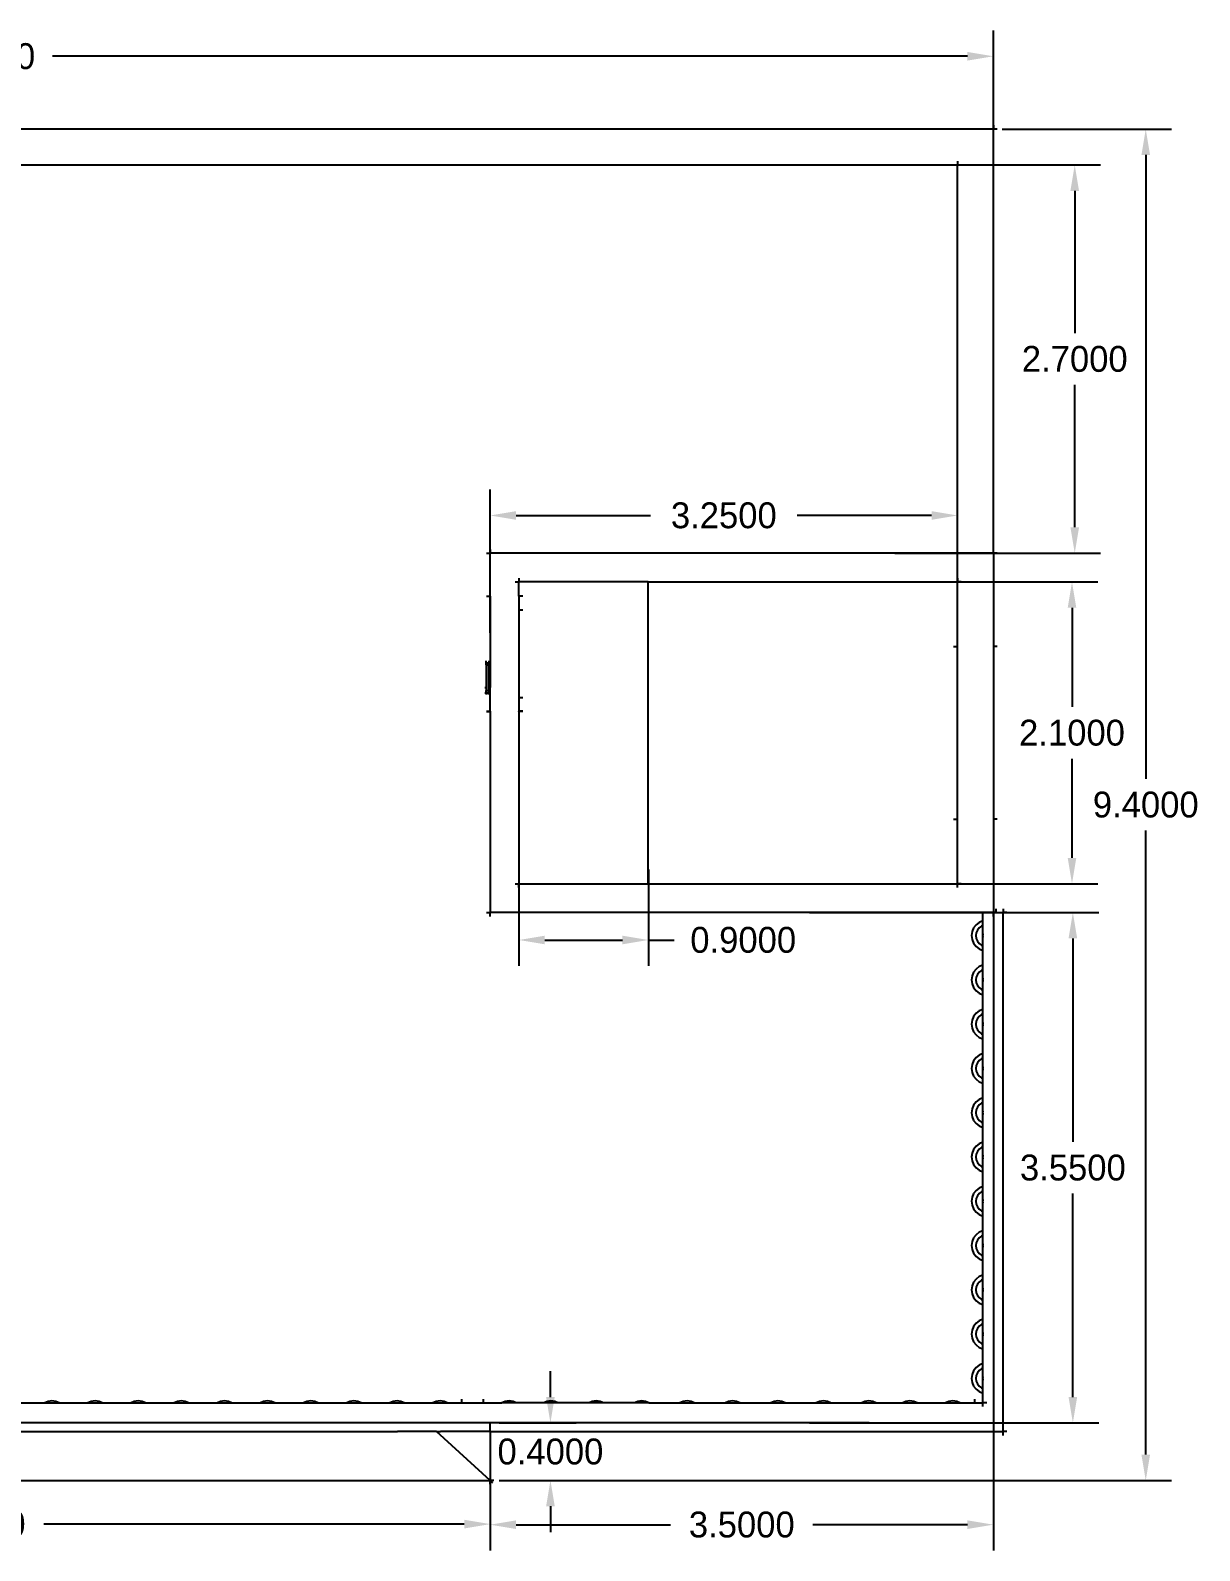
# Model space of a CAD drawing. Header units: metres. Extents: x -8.9 to 7.5, y -4.8 to 5.8.
# Drawn here: x -0.64 to 7.49, y -4.77 to 5.8 of the extents above; entities that cross this region are included whole.
import ezdxf

# ---------------------------------------------------------------- set-up
doc = ezdxf.new("R2010")
doc.units = ezdxf.units.M
doc.dimstyles.get("Standard").update_dxf_attribs({"dimtxt": 0.18, "dimasz": 0.18, "dimexe": 0.18, "dimexo": 0.0625, "dimgap": 0.09, "dimtad": 0, "dimtih": 1, "dimtoh": 1, "dimdec": 4, "dimzin": 0, "dimdsep": 46, "dimtxsty": 'Standard', "dimcen": 0.09, "dimadec": 0, "dimazin": 0, "dimtfac": 1, "dimtdec": 4, "dimtofl": 0, "dimtmove": 0, "dimatfit": 3, "dimfxl": 1, "dimtolj": 1, "dimtzin": 0, "dimarcsym": 0})

# ---------------------------------------------------------------- blocks, each defined once
blk = doc.blocks.new('*D1')
at = {"color": 0, "lineweight": -2}
for p, q in [((-4.646, -4.179), (-4.646, -4.77)), ((2.554, -4.179), (2.554, -4.77)), ((-4.466, -4.59), (-1.541, -4.59)), ((2.374, -4.59), (-0.551, -4.59))]:
    blk.add_line(p, q, dxfattribs=at)
at = {"color": 0}
for points in [[(-4.466, -4.56), (-4.466, -4.62), (-4.646, -4.59)], [(2.374, -4.56), (2.374, -4.62), (2.554, -4.59)]]:
    blk.add_solid(points, dxfattribs=at)
at = {"layer": 'Defpoints', "color": 0}
for p in [(-4.646, -4.116), (2.554, -4.116), (2.554, -4.59)]:
    blk.add_point(p, dxfattribs=at)
at = {"color": 0, "insert": (-1.046, -4.59), "char_height": 0.18, "attachment_point": 5}
blk.add_mtext('\\A1;7.2000', dxfattribs=at)
blk = doc.blocks.new('*D2')
at = {"color": 0, "lineweight": -2}
for p, q in [((-8.146, 3.701), (-8.146, 5.8)), ((6.054, 3.701), (6.054, 5.8)), ((-7.966, 5.62), (-1.601, 5.62)), ((5.874, 5.62), (-0.491, 5.62))]:
    blk.add_line(p, q, dxfattribs=at)
at = {"color": 0}
for points in [[(-7.966, 5.65), (-7.966, 5.59), (-8.146, 5.62)], [(5.874, 5.65), (5.874, 5.59), (6.054, 5.62)]]:
    blk.add_solid(points, dxfattribs=at)
at = {"layer": 'Defpoints', "color": 0}
for p in [(6.054, 5.62), (-8.146, 3.639), (6.054, 3.639)]:
    blk.add_point(p, dxfattribs=at)
at = {"color": 0, "insert": (-1.046, 5.62), "char_height": 0.18, "attachment_point": 5}
blk.add_mtext('\\A1;14.2000', dxfattribs=at)
blk = doc.blocks.new('*D3')
at = {"color": 0, "lineweight": -2}
for p, q in [((5.368, 4.864), (6.8, 4.864)), ((6.62, 4.684), (6.62, 3.694)), ((6.62, 2.344), (6.62, 3.334)), ((5.368, 2.164), (6.8, 2.164))]:
    blk.add_line(p, q, dxfattribs=at)
at = {"color": 0}
for points in [[(6.59, 4.684), (6.65, 4.684), (6.62, 4.864)], [(6.59, 2.344), (6.65, 2.344), (6.62, 2.164)]]:
    blk.add_solid(points, dxfattribs=at)
at = {"layer": 'Defpoints', "color": 0}
for p in [(5.306, 4.864), (6.62, 4.864), (5.306, 2.164)]:
    blk.add_point(p, dxfattribs=at)
at = {"color": 0, "insert": (6.62, 3.514), "char_height": 0.18, "attachment_point": 5}
blk.add_mtext('\\A1;2.7000', dxfattribs=at)
blk = doc.blocks.new('*D7')
at = {"color": 0, "lineweight": -2}
for p, q in [((6.116, 5.114), (7.294, 5.114)), ((7.114, 4.934), (7.114, 0.594)), ((7.114, -4.106), (7.114, 0.234)), ((2.616, -4.286), (7.294, -4.286))]:
    blk.add_line(p, q, dxfattribs=at)
at = {"color": 0}
for points in [[(7.084, 4.934), (7.144, 4.934), (7.114, 5.114)], [(7.084, -4.106), (7.144, -4.106), (7.114, -4.286)]]:
    blk.add_solid(points, dxfattribs=at)
at = {"layer": 'Defpoints', "color": 0}
for p in [(6.054, 5.114), (7.114, 5.114), (2.554, -4.286)]:
    blk.add_point(p, dxfattribs=at)
at = {"color": 0, "insert": (7.114, 0.414), "char_height": 0.18, "attachment_point": 5}
blk.add_mtext('\\A1;9.4000', dxfattribs=at)
blk = doc.blocks.new('*D11')
at = {"color": 0, "lineweight": -2}
for p, q in [((2.554, 1.61), (2.554, 2.606)), ((5.804, 1.61), (5.804, 2.606)), ((2.734, 2.426), (3.669, 2.426)), ((5.624, 2.426), (4.689, 2.426))]:
    blk.add_line(p, q, dxfattribs=at)
at = {"color": 0}
for points in [[(2.734, 2.456), (2.734, 2.396), (2.554, 2.426)], [(5.624, 2.456), (5.624, 2.396), (5.804, 2.426)]]:
    blk.add_solid(points, dxfattribs=at)
at = {"layer": 'Defpoints', "color": 0}
for p in [(5.804, 2.426), (2.554, 1.547), (5.804, 1.547)]:
    blk.add_point(p, dxfattribs=at)
at = {"color": 0, "insert": (4.179, 2.426), "char_height": 0.18, "attachment_point": 5}
blk.add_mtext('\\A1;3.2500', dxfattribs=at)
blk = doc.blocks.new('*D13')
at = {"color": 0, "lineweight": -2}
for p, q in [((6.054, -0.074), (6.054, -4.774)), ((2.554, -4.537), (2.554, -4.774)), ((2.734, -4.594), (3.809, -4.594)), ((5.874, -4.594), (4.799, -4.594))]:
    blk.add_line(p, q, dxfattribs=at)
at = {"color": 0}
for points in [[(2.734, -4.564), (2.734, -4.624), (2.554, -4.594)], [(5.874, -4.564), (5.874, -4.624), (6.054, -4.594)]]:
    blk.add_solid(points, dxfattribs=at)
at = {"layer": 'Defpoints', "color": 0}
for p in [(6.054, -0.011), (2.554, -4.474), (6.054, -4.594)]:
    blk.add_point(p, dxfattribs=at)
at = {"color": 0, "insert": (4.304, -4.594), "char_height": 0.18, "attachment_point": 5}
blk.add_mtext('\\A1;3.5000', dxfattribs=at)
blk = doc.blocks.new('*D15')
at = {"color": 0, "lineweight": -2}
for p, q in [((4.776, -0.336), (6.787, -0.336)), ((6.607, -0.516), (6.607, -1.931)), ((6.607, -3.706), (6.607, -2.291)), ((2.973, -3.706), (2.973, -3.526)), ((2.616, -3.886), (3.153, -3.886)), ((4.776, -3.886), (6.787, -3.886)), ((2.616, -4.286), (3.153, -4.286)), ((2.973, -4.466), (2.973, -4.646))]:
    blk.add_line(p, q, dxfattribs=at)
at = {"color": 0}
for points in [[(6.577, -0.516), (6.637, -0.516), (6.607, -0.336)], [(2.943, -3.706), (3.003, -3.706), (2.973, -3.886)], [(6.577, -3.706), (6.637, -3.706), (6.607, -3.886)], [(2.943, -4.466), (3.003, -4.466), (2.973, -4.286)]]:
    blk.add_solid(points, dxfattribs=at)
at = {"layer": 'Defpoints', "color": 0}
for p in [(4.714, -0.336), (2.554, -3.886), (2.973, -3.886), (4.714, -3.886), (6.607, -3.886), (2.554, -4.286)]:
    blk.add_point(p, dxfattribs=at)
at = {"color": 0, "char_height": 0.18, "attachment_point": 5}
for s, insert in [('\\A1;3.5500', (6.607, -2.111)), ('\\A1;0.4000', (2.973, -4.086))]:
    blk.add_mtext(s, dxfattribs=dict(at, insert=insert))
blk = doc.blocks.new('*D16')
at = {"color": 0, "lineweight": -2}
for p, q in [((4.791, 1.964), (6.781, 1.964)), ((6.601, 1.784), (6.601, 1.094)), ((6.601, 0.044), (6.601, 0.734)), ((4.791, -0.136), (6.781, -0.136))]:
    blk.add_line(p, q, dxfattribs=at)
at = {"color": 0}
for points in [[(6.571, 1.784), (6.631, 1.784), (6.601, 1.964)], [(6.571, 0.044), (6.631, 0.044), (6.601, -0.136)]]:
    blk.add_solid(points, dxfattribs=at)
at = {"layer": 'Defpoints', "color": 0}
for p in [(4.729, 1.964), (4.729, -0.136), (6.601, -0.136)]:
    blk.add_point(p, dxfattribs=at)
at = {"color": 0, "insert": (6.601, 0.914), "char_height": 0.18, "attachment_point": 5}
blk.add_mtext('\\A1;2.1000', dxfattribs=at)
blk = doc.blocks.new('*D17')
at = {"color": 0, "lineweight": -2}
for p, q in [((2.754, -0.036), (2.754, -0.707)), ((3.654, -0.036), (3.654, -0.707)), ((2.934, -0.527), (3.474, -0.527)), ((3.654, -0.527), (3.834, -0.527))]:
    blk.add_line(p, q, dxfattribs=at)
at = {"color": 0}
for points in [[(2.934, -0.497), (2.934, -0.557), (2.754, -0.527)], [(3.474, -0.497), (3.474, -0.557), (3.654, -0.527)]]:
    blk.add_solid(points, dxfattribs=at)
at = {"layer": 'Defpoints', "color": 0}
for p in [(2.754, 0.027), (3.654, 0.027), (3.654, -0.527)]:
    blk.add_point(p, dxfattribs=at)
at = {"color": 0, "insert": (4.314, -0.527), "char_height": 0.18, "attachment_point": 5}
blk.add_mtext('\\A1;0.9000', dxfattribs=at)

msp = doc.modelspace()

# ---------------------------------------------------------------- linework, layer by layer
for p, q in [((6.05388, 5.11359), (-8.14612, 5.11359)), ((6.05388, 5.14002), (6.05388, 5.11359)), ((6.08032, 5.11359), (6.05388, 5.11359)), ((6.05388, 2.16359), (6.05388, 5.11359)), ((5.80388, 4.89002), (5.80388, 4.86359)), ((5.80388, 4.86359), (-7.89612, 4.86359)), ((5.80388, 2.16359), (5.80388, 4.86359)), ((5.83032, 4.86359), (5.80388, 4.86359)), ((2.52745, 2.16359), (2.55388, 2.16359)), ((2.55388, 2.19002), (2.55388, 2.16359)), ((5.80388, 2.16359), (2.55388, 2.16359)), ((2.55388, 1.86359), (2.55388, 2.16359)), ((6.05388, 2.16359), (5.80388, 2.16359)), ((6.08032, 2.16359), (6.05388, 2.16359)), ((6.05388, 2.16359), (6.05388, 1.51359)), ((2.72745, 1.96359), (2.75388, 1.96359)), ((2.75388, 1.99002), (2.75388, 1.96359)), ((2.75388, 1.86359), (2.75388, 1.96359)), ((3.65388, 1.96359), (2.75388, 1.96359)), ((3.65388, -0.13641), (3.65388, 1.96359)), ((3.65388, 1.96359), (5.80388, 1.96359)), ((5.80388, 1.99002), (5.80388, 1.96359)), ((5.83032, 1.96359), (5.80388, 1.96359)), ((5.80388, 1.51359), (5.80388, 1.96359)), ((2.52745, 1.86359), (2.55388, 1.86359)), ((2.55388, 1.86359), (2.55388, 1.23048)), ((2.78032, 1.86359), (2.75388, 1.86359)), ((2.75388, 1.86359), (2.75388, 1.77051)), ((2.75748, 1.77052), (2.75388, 1.77051)), ((2.75388, 1.77031), (2.75388, 1.77051)), ((2.75388, 1.77031), (2.78032, 1.77031)), ((2.75388, 1.77031), (2.75388, 1.15858)), ((5.77745, 1.51359), (5.80388, 1.51359)), ((5.80388, 0.31359), (5.80388, 1.51359)), ((6.08032, 1.51359), (6.05388, 1.51359)), ((6.05388, 1.51359), (6.05388, 0.31359)), ((2.52597, 1.40102), (2.52597, 1.4147)), ((2.52597, 1.40102), (2.54397, 1.40102)), ((2.52597, 1.38739), (2.52597, 1.40102)), ((2.52597, 1.38739), (2.54397, 1.38739)), ((2.52597, 1.38739), (2.52597, 1.23045)), ((2.54397, 1.4147), (2.54397, 1.40102)), ((2.54397, 1.40102), (2.54397, 1.38739)), ((2.54397, 1.23047), (2.54397, 1.38739)), ((2.51556, 1.23044), (2.52597, 1.23045)), ((2.51563, 1.1934), (2.52597, 1.19342)), ((2.52597, 1.23045), (2.52597, 1.20819)), ((2.52597, 1.20819), (2.54204, 1.20819)), ((2.52597, 1.19342), (2.52597, 1.20819)), ((2.52597, 1.19342), (2.52597, 1.19208)), ((2.52597, 1.19208), (2.54397, 1.19208)), ((2.52597, 1.19208), (2.52597, 1.18175)), ((2.54204, 1.20819), (2.54204, 1.2062)), ((2.54204, 1.20819), (2.54397, 1.20819)), ((2.54205, 1.20065), (2.54205, 1.19901)), ((2.54205, 1.1975), (2.54206, 1.19614)), ((2.54206, 1.19495), (2.54206, 1.19393)), ((2.54397, 1.23047), (2.55388, 1.23048)), ((2.54397, 1.20819), (2.54397, 1.23047)), ((2.54397, 1.20819), (2.54397, 1.19344)), ((2.54397, 1.19344), (2.55388, 1.19345)), ((2.54397, 1.19344), (2.54397, 1.19208)), ((2.54397, 1.18175), (2.54397, 1.19208)), ((2.55388, 1.19345), (2.55388, 1.23048)), ((2.55388, 1.06515), (2.55388, 1.19345)), ((2.52745, 1.06515), (2.55388, 1.06515)), ((2.52745, 1.06359), (2.55388, 1.06359)), ((2.55388, 1.06515), (2.55388, 1.06359)), ((2.55388, 1.06359), (2.55388, -0.33641)), ((2.75856, 1.15858), (2.75388, 1.15858)), ((2.75388, 1.15843), (2.75388, 1.15858)), ((2.78032, 1.15843), (2.75388, 1.15843)), ((2.75388, 1.15843), (2.75388, 1.06515)), ((2.78032, 1.06515), (2.75388, 1.06515)), ((2.75388, 1.06359), (2.75388, 1.06515)), ((2.78032, 1.06359), (2.75388, 1.06359)), ((2.75388, 1.06359), (2.75388, -0.13641)), ((5.77745, 0.31359), (5.80388, 0.31359)), ((5.80388, -0.13641), (5.80388, 0.31359)), ((6.08032, 0.31359), (6.05388, 0.31359)), ((6.05388, 0.31359), (6.05388, -0.33641)), ((2.72745, -0.13641), (2.75388, -0.13641)), ((2.75388, -0.16285), (2.75388, -0.13641)), ((2.75388, -0.13641), (3.65388, -0.13641)), ((3.65388, -0.13641), (5.80388, -0.13641)), ((5.80388, -0.16285), (5.80388, -0.13641)), ((5.83032, -0.13641), (5.80388, -0.13641)), ((6.07188, -0.30998), (6.07188, -0.33641)), ((6.12188, -0.30998), (6.12188, -0.33641)), ((2.52745, -0.33641), (2.55388, -0.33641)), ((2.55388, -0.36285), (2.55388, -0.33641)), ((5.98188, -0.33641), (2.55388, -0.33641)), ((5.93349, -0.42104), (5.91655, -0.44312)), ((5.95556, -0.4041), (5.93349, -0.42104)), ((5.98127, -0.39345), (5.95556, -0.4041)), ((5.98188, -0.39337), (5.98127, -0.39345)), ((5.98188, -0.39337), (5.98188, -0.33641)), ((6.05388, -0.33641), (5.98188, -0.33641)), ((5.98188, -0.42543), (5.98188, -0.39337)), ((6.05388, -0.36285), (6.05388, -0.33641)), ((6.07188, -0.33641), (6.05388, -0.33641)), ((6.07188, -0.33641), (6.12188, -0.33641)), ((6.12188, -3.94641), (6.12188, -0.33641)), ((6.14832, -0.33641), (6.12188, -0.33641)), ((5.9059, -0.46882), (5.90227, -0.49641)), ((5.90227, -0.49641), (5.9059, -0.524)), ((5.91655, -0.44312), (5.9059, -0.46882)), ((5.9059, -0.524), (5.91655, -0.5497)), ((5.93491, -0.4766), (5.9323, -0.49641)), ((5.9323, -0.49641), (5.93491, -0.51622)), ((5.94256, -0.45813), (5.93491, -0.4766)), ((5.93491, -0.51622), (5.94256, -0.53469)), ((5.95472, -0.44228), (5.94256, -0.45813)), ((5.97058, -0.43011), (5.95472, -0.44228)), ((5.98188, -0.42543), (5.97058, -0.43011)), ((5.98013, -0.48871), (5.97911, -0.49641)), ((5.97911, -0.49641), (5.98013, -0.50411)), ((5.98188, -0.48448), (5.98013, -0.48871)), ((5.98013, -0.50411), (5.98188, -0.50834)), ((5.98188, -0.48448), (5.98188, -0.42543)), ((5.98188, -0.50834), (5.98188, -0.48448)), ((5.98188, -0.56739), (5.98188, -0.50834)), ((5.91655, -0.5497), (5.93349, -0.57178)), ((5.93349, -0.57178), (5.95556, -0.58872)), ((5.94256, -0.53469), (5.95472, -0.55054)), ((5.95472, -0.55054), (5.97058, -0.56271)), ((5.95556, -0.58872), (5.98127, -0.59937)), ((5.97058, -0.56271), (5.98188, -0.56739)), ((5.98127, -0.59937), (5.98188, -0.59945)), ((5.98188, -0.59945), (5.98188, -0.56739)), ((5.98188, -0.70137), (5.98188, -0.59945)), ((5.93349, -0.72904), (5.91655, -0.75112)), ((5.95556, -0.7121), (5.93349, -0.72904)), ((5.97058, -0.73811), (5.95472, -0.75028)), ((5.98127, -0.70145), (5.95556, -0.7121)), ((5.98188, -0.73343), (5.97058, -0.73811)), ((5.98188, -0.70137), (5.98127, -0.70145)), ((5.98188, -0.73343), (5.98188, -0.70137)), ((5.98188, -0.79248), (5.98188, -0.73343)), ((5.9059, -0.77682), (5.90227, -0.80441)), ((5.90227, -0.80441), (5.9059, -0.832)), ((5.91655, -0.75112), (5.9059, -0.77682)), ((5.9059, -0.832), (5.91655, -0.8577)), ((5.93491, -0.7846), (5.9323, -0.80441)), ((5.9323, -0.80441), (5.93491, -0.82422)), ((5.94256, -0.76613), (5.93491, -0.7846)), ((5.93491, -0.82422), (5.94256, -0.84269)), ((5.95472, -0.75028), (5.94256, -0.76613)), ((5.94256, -0.84269), (5.95472, -0.85854)), ((5.98013, -0.79671), (5.97911, -0.80441)), ((5.97911, -0.80441), (5.98013, -0.81211)), ((5.98188, -0.79248), (5.98013, -0.79671)), ((5.98013, -0.81211), (5.98188, -0.81634)), ((5.98188, -0.81634), (5.98188, -0.79248)), ((5.98188, -0.87539), (5.98188, -0.81634)), ((5.91655, -0.8577), (5.93349, -0.87978)), ((5.93349, -0.87978), (5.95556, -0.89672)), ((5.95472, -0.85854), (5.97058, -0.87071)), ((5.95556, -0.89672), (5.98127, -0.90737)), ((5.97058, -0.87071), (5.98188, -0.87539)), ((5.98127, -0.90737), (5.98188, -0.90745)), ((5.98188, -0.90745), (5.98188, -0.87539)), ((5.98188, -1.00937), (5.98188, -0.90745)), ((5.93349, -1.03704), (5.91655, -1.05912)), ((5.95556, -1.0201), (5.93349, -1.03704)), ((5.97058, -1.04611), (5.95472, -1.05828)), ((5.98127, -1.00945), (5.95556, -1.0201)), ((5.98188, -1.04143), (5.97058, -1.04611)), ((5.98188, -1.00937), (5.98127, -1.00945)), ((5.98188, -1.04143), (5.98188, -1.00937)), ((5.98188, -1.10048), (5.98188, -1.04143)), ((5.9059, -1.08482), (5.90227, -1.11241)), ((5.90227, -1.11241), (5.9059, -1.14)), ((5.91655, -1.05912), (5.9059, -1.08482)), ((5.9059, -1.14), (5.91655, -1.1657)), ((5.93491, -1.0926), (5.9323, -1.11241)), ((5.9323, -1.11241), (5.93491, -1.13222)), ((5.94256, -1.07413), (5.93491, -1.0926)), ((5.93491, -1.13222), (5.94256, -1.15069)), ((5.95472, -1.05828), (5.94256, -1.07413)), ((5.94256, -1.15069), (5.95472, -1.16654)), ((5.98013, -1.10471), (5.97911, -1.11241)), ((5.97911, -1.11241), (5.98013, -1.12011)), ((5.98188, -1.10048), (5.98013, -1.10471)), ((5.98013, -1.12011), (5.98188, -1.12434)), ((5.98188, -1.12434), (5.98188, -1.10048)), ((5.98188, -1.18339), (5.98188, -1.12434)), ((5.91655, -1.1657), (5.93349, -1.18778)), ((5.93349, -1.18778), (5.95556, -1.20472)), ((5.95472, -1.16654), (5.97058, -1.17871)), ((5.95556, -1.20472), (5.98127, -1.21537)), ((5.97058, -1.17871), (5.98188, -1.18339)), ((5.98127, -1.21537), (5.98188, -1.21545)), ((5.98188, -1.21545), (5.98188, -1.18339)), ((5.98188, -1.31737), (5.98188, -1.21545)), ((5.91655, -1.36712), (5.9059, -1.39282)), ((5.93349, -1.34504), (5.91655, -1.36712)), ((5.95556, -1.3281), (5.93349, -1.34504)), ((5.95472, -1.36628), (5.94256, -1.38213)), ((5.97058, -1.35411), (5.95472, -1.36628)), ((5.98127, -1.31745), (5.95556, -1.3281)), ((5.98188, -1.34943), (5.97058, -1.35411)), ((5.98188, -1.31737), (5.98127, -1.31745)), ((5.98188, -1.34943), (5.98188, -1.31737)), ((5.98188, -1.40848), (5.98188, -1.34943)), ((5.9059, -1.39282), (5.90227, -1.42041)), ((5.90227, -1.42041), (5.9059, -1.448)), ((5.9059, -1.448), (5.91655, -1.4737)), ((5.91655, -1.4737), (5.93349, -1.49578)), ((5.93491, -1.4006), (5.9323, -1.42041)), ((5.9323, -1.42041), (5.93491, -1.44022)), ((5.94256, -1.38213), (5.93491, -1.4006)), ((5.93491, -1.44022), (5.94256, -1.45869)), ((5.94256, -1.45869), (5.95472, -1.47454)), ((5.95472, -1.47454), (5.97058, -1.48671)), ((5.98013, -1.41271), (5.97911, -1.42041)), ((5.97911, -1.42041), (5.98013, -1.42811)), ((5.98188, -1.40848), (5.98013, -1.41271)), ((5.98013, -1.42811), (5.98188, -1.43234)), ((5.98188, -1.43234), (5.98188, -1.40848)), ((5.98188, -1.49139), (5.98188, -1.43234)), ((5.93349, -1.49578), (5.95556, -1.51272)), ((5.95556, -1.51272), (5.98127, -1.52337)), ((5.97058, -1.48671), (5.98188, -1.49139)), ((5.98127, -1.52337), (5.98188, -1.52345)), ((5.98188, -1.52345), (5.98188, -1.49139)), ((5.98188, -1.62537), (5.98188, -1.52345)), ((5.91655, -1.67512), (5.9059, -1.70082)), ((5.93349, -1.65304), (5.91655, -1.67512)), ((5.95556, -1.6361), (5.93349, -1.65304)), ((5.94256, -1.69013), (5.93491, -1.7086)), ((5.95472, -1.67428), (5.94256, -1.69013)), ((5.97058, -1.66211), (5.95472, -1.67428)), ((5.98127, -1.62545), (5.95556, -1.6361)), ((5.98188, -1.65743), (5.97058, -1.66211)), ((5.98188, -1.62537), (5.98127, -1.62545)), ((5.98188, -1.65743), (5.98188, -1.62537)), ((5.98188, -1.71648), (5.98188, -1.65743)), ((5.9059, -1.70082), (5.90227, -1.72841)), ((5.90227, -1.72841), (5.9059, -1.756)), ((5.9059, -1.756), (5.91655, -1.7817)), ((5.91655, -1.7817), (5.93349, -1.80378)), ((5.93491, -1.7086), (5.9323, -1.72841)), ((5.9323, -1.72841), (5.93491, -1.74822)), ((5.93491, -1.74822), (5.94256, -1.76669)), ((5.94256, -1.76669), (5.95472, -1.78254)), ((5.95472, -1.78254), (5.97058, -1.79471)), ((5.97058, -1.79471), (5.98188, -1.79939)), ((5.98013, -1.72071), (5.97911, -1.72841)), ((5.97911, -1.72841), (5.98013, -1.73611)), ((5.98188, -1.71648), (5.98013, -1.72071)), ((5.98013, -1.73611), (5.98188, -1.74034)), ((5.98188, -1.74034), (5.98188, -1.71648)), ((5.98188, -1.79939), (5.98188, -1.74034)), ((5.93349, -1.80378), (5.95556, -1.82072)), ((5.95556, -1.82072), (5.98127, -1.83137)), ((5.98127, -1.83137), (5.98188, -1.83145)), ((5.98188, -1.83145), (5.98188, -1.79939)), ((5.98188, -1.93337), (5.98188, -1.83145)), ((5.9059, -2.00882), (5.90227, -2.03641)), ((5.91655, -1.98312), (5.9059, -2.00882)), ((5.93349, -1.96104), (5.91655, -1.98312)), ((5.95556, -1.9441), (5.93349, -1.96104)), ((5.94256, -1.99813), (5.93491, -2.0166)), ((5.95472, -1.98228), (5.94256, -1.99813)), ((5.97058, -1.97011), (5.95472, -1.98228)), ((5.98127, -1.93345), (5.95556, -1.9441)), ((5.98188, -1.96543), (5.97058, -1.97011)), ((5.98188, -1.93337), (5.98127, -1.93345)), ((5.98188, -1.96543), (5.98188, -1.93337)), ((5.98188, -2.02448), (5.98188, -1.96543)), ((5.90227, -2.03641), (5.9059, -2.064)), ((5.9059, -2.064), (5.91655, -2.0897)), ((5.91655, -2.0897), (5.93349, -2.11178)), ((5.93491, -2.0166), (5.9323, -2.03641)), ((5.9323, -2.03641), (5.93491, -2.05622)), ((5.93349, -2.11178), (5.95556, -2.12872)), ((5.93491, -2.05622), (5.94256, -2.07469)), ((5.94256, -2.07469), (5.95472, -2.09054)), ((5.95472, -2.09054), (5.97058, -2.10271)), ((5.97058, -2.10271), (5.98188, -2.10739)), ((5.98013, -2.02871), (5.97911, -2.03641)), ((5.97911, -2.03641), (5.98013, -2.04411)), ((5.98188, -2.02448), (5.98013, -2.02871)), ((5.98013, -2.04411), (5.98188, -2.04834)), ((5.98188, -2.04834), (5.98188, -2.02448)), ((5.98188, -2.10739), (5.98188, -2.04834)), ((5.98188, -2.13945), (5.98188, -2.10739)), ((5.95556, -2.12872), (5.98127, -2.13937)), ((5.98127, -2.13937), (5.98188, -2.13945)), ((5.98188, -2.24137), (5.98188, -2.13945)), ((5.9059, -2.31682), (5.90227, -2.34441)), ((5.91655, -2.29112), (5.9059, -2.31682)), ((5.93349, -2.26904), (5.91655, -2.29112)), ((5.93491, -2.3246), (5.9323, -2.34441)), ((5.95556, -2.2521), (5.93349, -2.26904)), ((5.94256, -2.30613), (5.93491, -2.3246)), ((5.95472, -2.29028), (5.94256, -2.30613)), ((5.97058, -2.27811), (5.95472, -2.29028)), ((5.98127, -2.24145), (5.95556, -2.2521)), ((5.98188, -2.27343), (5.97058, -2.27811)), ((5.98188, -2.24137), (5.98127, -2.24145)), ((5.98188, -2.27343), (5.98188, -2.24137)), ((5.98188, -2.33248), (5.98188, -2.27343)), ((5.90227, -2.34441), (5.9059, -2.372)), ((5.9059, -2.372), (5.91655, -2.3977)), ((5.91655, -2.3977), (5.93349, -2.41978)), ((5.9323, -2.34441), (5.93491, -2.36422)), ((5.93349, -2.41978), (5.95556, -2.43672)), ((5.93491, -2.36422), (5.94256, -2.38269)), ((5.94256, -2.38269), (5.95472, -2.39854)), ((5.95472, -2.39854), (5.97058, -2.41071)), ((5.97058, -2.41071), (5.98188, -2.41539)), ((5.98013, -2.33671), (5.97911, -2.34441)), ((5.97911, -2.34441), (5.98013, -2.35211)), ((5.98188, -2.33248), (5.98013, -2.33671)), ((5.98013, -2.35211), (5.98188, -2.35634)), ((5.98188, -2.35634), (5.98188, -2.33248)), ((5.98188, -2.41539), (5.98188, -2.35634)), ((5.98188, -2.44745), (5.98188, -2.41539)), ((5.95556, -2.43672), (5.98127, -2.44737)), ((5.98127, -2.44737), (5.98188, -2.44745)), ((5.98188, -2.54937), (5.98188, -2.44745)), ((5.9059, -2.62482), (5.90227, -2.65241)), ((5.91655, -2.59912), (5.9059, -2.62482)), ((5.93349, -2.57704), (5.91655, -2.59912)), ((5.93491, -2.6326), (5.9323, -2.65241)), ((5.95556, -2.5601), (5.93349, -2.57704)), ((5.94256, -2.61413), (5.93491, -2.6326)), ((5.95472, -2.59828), (5.94256, -2.61413)), ((5.97058, -2.58611), (5.95472, -2.59828)), ((5.98127, -2.54945), (5.95556, -2.5601)), ((5.98188, -2.58143), (5.97058, -2.58611)), ((5.98188, -2.64048), (5.98013, -2.64471)), ((5.98188, -2.54937), (5.98127, -2.54945)), ((5.98188, -2.58143), (5.98188, -2.54937)), ((5.98188, -2.64048), (5.98188, -2.58143)), ((5.98188, -2.66434), (5.98188, -2.64048)), ((5.90227, -2.65241), (5.9059, -2.68)), ((5.9059, -2.68), (5.91655, -2.7057)), ((5.91655, -2.7057), (5.93349, -2.72778)), ((5.9323, -2.65241), (5.93491, -2.67222)), ((5.93349, -2.72778), (5.95556, -2.74472)), ((5.93491, -2.67222), (5.94256, -2.69069)), ((5.94256, -2.69069), (5.95472, -2.70654)), ((5.95472, -2.70654), (5.97058, -2.71871)), ((5.95556, -2.74472), (5.98127, -2.75537)), ((5.97058, -2.71871), (5.98188, -2.72339)), ((5.98013, -2.64471), (5.97911, -2.65241)), ((5.97911, -2.65241), (5.98013, -2.66011)), ((5.98013, -2.66011), (5.98188, -2.66434)), ((5.98188, -2.72339), (5.98188, -2.66434)), ((5.98188, -2.75545), (5.98188, -2.72339)), ((5.98127, -2.75537), (5.98188, -2.75545)), ((5.98188, -2.85737), (5.98188, -2.75545)), ((5.9059, -2.93282), (5.90227, -2.96041)), ((5.90227, -2.96041), (5.9059, -2.988)), ((5.91655, -2.90712), (5.9059, -2.93282)), ((5.93349, -2.88504), (5.91655, -2.90712)), ((5.93491, -2.9406), (5.9323, -2.96041)), ((5.9323, -2.96041), (5.93491, -2.98022)), ((5.95556, -2.8681), (5.93349, -2.88504)), ((5.94256, -2.92213), (5.93491, -2.9406)), ((5.95472, -2.90628), (5.94256, -2.92213)), ((5.97058, -2.89411), (5.95472, -2.90628)), ((5.98127, -2.85745), (5.95556, -2.8681)), ((5.98188, -2.88943), (5.97058, -2.89411)), ((5.98013, -2.95271), (5.97911, -2.96041)), ((5.97911, -2.96041), (5.98013, -2.96811)), ((5.98188, -2.94848), (5.98013, -2.95271)), ((5.98188, -2.85737), (5.98127, -2.85745)), ((5.98188, -2.88943), (5.98188, -2.85737)), ((5.98188, -2.94848), (5.98188, -2.88943)), ((5.98188, -2.97234), (5.98188, -2.94848)), ((5.9059, -2.988), (5.91655, -3.0137)), ((5.91655, -3.0137), (5.93349, -3.03578)), ((5.93349, -3.03578), (5.95556, -3.05272)), ((5.93491, -2.98022), (5.94256, -2.99869)), ((5.94256, -2.99869), (5.95472, -3.01454)), ((5.95472, -3.01454), (5.97058, -3.02671)), ((5.95556, -3.05272), (5.98127, -3.06337)), ((5.97058, -3.02671), (5.98188, -3.03139)), ((5.98013, -2.96811), (5.98188, -2.97234)), ((5.98127, -3.06337), (5.98188, -3.06345)), ((5.98188, -3.03139), (5.98188, -2.97234)), ((5.98188, -3.06345), (5.98188, -3.03139)), ((5.98188, -3.16537), (5.98188, -3.06345)), ((5.98127, -3.16545), (5.95556, -3.1761)), ((5.98188, -3.16537), (5.98127, -3.16545)), ((5.98188, -3.19743), (5.98188, -3.16537)), ((5.9059, -3.24082), (5.90227, -3.26841)), ((5.90227, -3.26841), (5.9059, -3.296)), ((5.91655, -3.21512), (5.9059, -3.24082)), ((5.93349, -3.19304), (5.91655, -3.21512)), ((5.93491, -3.2486), (5.9323, -3.26841)), ((5.9323, -3.26841), (5.93491, -3.28822)), ((5.95556, -3.1761), (5.93349, -3.19304)), ((5.94256, -3.23013), (5.93491, -3.2486)), ((5.95472, -3.21428), (5.94256, -3.23013)), ((5.97058, -3.20211), (5.95472, -3.21428)), ((5.98188, -3.19743), (5.97058, -3.20211)), ((5.98013, -3.26071), (5.97911, -3.26841)), ((5.97911, -3.26841), (5.98013, -3.27611)), ((5.98188, -3.25648), (5.98013, -3.26071)), ((5.98013, -3.27611), (5.98188, -3.28034)), ((5.98188, -3.25648), (5.98188, -3.19743)), ((5.98188, -3.28034), (5.98188, -3.25648)), ((5.9059, -3.296), (5.91655, -3.3217)), ((5.91655, -3.3217), (5.93349, -3.34378)), ((5.93349, -3.34378), (5.95556, -3.36072)), ((5.93491, -3.28822), (5.94256, -3.30669)), ((5.94256, -3.30669), (5.95472, -3.32254)), ((5.95472, -3.32254), (5.97058, -3.33471)), ((5.95556, -3.36072), (5.98127, -3.37137)), ((5.97058, -3.33471), (5.98188, -3.33939)), ((5.98127, -3.37137), (5.98188, -3.37145)), ((5.98188, -3.33939), (5.98188, -3.28034)), ((5.98188, -3.37145), (5.98188, -3.33939)), ((5.98188, -3.47337), (5.98188, -3.37145)), ((5.95556, -3.4841), (5.93349, -3.50104)), ((5.98127, -3.47345), (5.95556, -3.4841)), ((5.98188, -3.47337), (5.98127, -3.47345)), ((5.98188, -3.50543), (5.98188, -3.47337)), ((5.9059, -3.54882), (5.90227, -3.57641)), ((5.90227, -3.57641), (5.9059, -3.604)), ((5.91655, -3.52312), (5.9059, -3.54882)), ((5.93349, -3.50104), (5.91655, -3.52312)), ((5.93491, -3.5566), (5.9323, -3.57641)), ((5.9323, -3.57641), (5.93491, -3.59622)), ((5.94256, -3.53813), (5.93491, -3.5566)), ((5.95472, -3.52228), (5.94256, -3.53813)), ((5.97058, -3.51011), (5.95472, -3.52228)), ((5.98188, -3.50543), (5.97058, -3.51011)), ((5.98013, -3.56871), (5.97911, -3.57641)), ((5.97911, -3.57641), (5.98013, -3.58411)), ((5.98188, -3.56448), (5.98013, -3.56871)), ((5.98013, -3.58411), (5.98188, -3.58834)), ((5.98188, -3.56448), (5.98188, -3.50543)), ((5.98188, -3.58834), (5.98188, -3.56448)), ((5.98188, -3.64739), (5.98188, -3.58834)), ((5.9059, -3.604), (5.91655, -3.6297)), ((5.91655, -3.6297), (5.93349, -3.65178)), ((5.93349, -3.65178), (5.95556, -3.66872)), ((5.93491, -3.59622), (5.94256, -3.61469)), ((5.94256, -3.61469), (5.95472, -3.63054)), ((5.95472, -3.63054), (5.97058, -3.64271)), ((5.95556, -3.66872), (5.98127, -3.67937)), ((5.97058, -3.64271), (5.98188, -3.64739)), ((5.98127, -3.67937), (5.98188, -3.67945)), ((5.98188, -3.67945), (5.98188, -3.64739)), ((5.98188, -3.74641), (5.98188, -3.67945)), ((-0.74461, -3.74641), (-0.54389, -3.74641)), ((-0.52184, -3.73728), (-0.54389, -3.74641)), ((-0.54389, -3.74641), (-0.44461, -3.74641)), ((-0.49425, -3.73364), (-0.52184, -3.73728)), ((-0.46666, -3.73728), (-0.49425, -3.73364)), ((-0.44461, -3.74641), (-0.46666, -3.73728)), ((-0.44461, -3.74641), (-0.24389, -3.74641)), ((-0.22184, -3.73728), (-0.24389, -3.74641)), ((-0.24389, -3.74641), (-0.14461, -3.74641)), ((-0.19425, -3.73364), (-0.22184, -3.73728)), ((-0.16666, -3.73728), (-0.19425, -3.73364)), ((-0.14461, -3.74641), (-0.16666, -3.73728)), ((-0.14461, -3.74641), (0.05611, -3.74641)), ((0.07816, -3.73728), (0.05611, -3.74641)), ((0.05611, -3.74641), (0.15539, -3.74641)), ((0.10575, -3.73364), (0.07816, -3.73728)), ((0.13334, -3.73728), (0.10575, -3.73364)), ((0.15539, -3.74641), (0.13334, -3.73728)), ((0.15539, -3.74641), (0.35611, -3.74641)), ((0.37816, -3.73728), (0.35611, -3.74641)), ((0.35611, -3.74641), (0.45539, -3.74641)), ((0.40575, -3.73364), (0.37816, -3.73728)), ((0.43334, -3.73728), (0.40575, -3.73364)), ((0.45539, -3.74641), (0.43334, -3.73728)), ((0.45539, -3.74641), (0.65611, -3.74641)), ((0.67816, -3.73728), (0.65611, -3.74641)), ((0.65611, -3.74641), (0.75539, -3.74641)), ((0.70575, -3.73364), (0.67816, -3.73728)), ((0.73334, -3.73728), (0.70575, -3.73364)), ((0.75539, -3.74641), (0.73334, -3.73728)), ((0.75539, -3.74641), (0.95611, -3.74641)), ((0.97816, -3.73728), (0.95611, -3.74641)), ((0.95611, -3.74641), (1.05539, -3.74641)), ((1.00575, -3.73364), (0.97816, -3.73728)), ((1.03334, -3.73728), (1.00575, -3.73364)), ((1.05539, -3.74641), (1.03334, -3.73728)), ((1.05539, -3.74641), (1.25611, -3.74641)), ((1.27816, -3.73728), (1.25611, -3.74641)), ((1.25611, -3.74641), (1.35539, -3.74641)), ((1.30575, -3.73364), (1.27816, -3.73728)), ((1.33334, -3.73728), (1.30575, -3.73364)), ((1.35539, -3.74641), (1.33334, -3.73728)), ((1.35539, -3.74641), (1.55611, -3.74641)), ((1.57816, -3.73728), (1.55611, -3.74641)), ((1.55611, -3.74641), (1.65539, -3.74641)), ((1.60575, -3.73364), (1.57816, -3.73728)), ((1.63334, -3.73728), (1.60575, -3.73364)), ((1.65539, -3.74641), (1.63334, -3.73728)), ((1.65539, -3.74641), (1.85611, -3.74641)), ((1.87816, -3.73728), (1.85611, -3.74641)), ((1.85611, -3.74641), (1.95539, -3.74641)), ((1.90575, -3.73364), (1.87816, -3.73728)), ((1.93334, -3.73728), (1.90575, -3.73364)), ((1.95539, -3.74641), (1.93334, -3.73728)), ((1.95539, -3.74641), (2.15611, -3.74641)), ((2.17816, -3.73728), (2.15611, -3.74641)), ((2.15611, -3.74641), (2.25539, -3.74641)), ((2.20575, -3.73364), (2.17816, -3.73728)), ((2.23334, -3.73728), (2.20575, -3.73364)), ((2.25539, -3.74641), (2.23334, -3.73728)), ((2.25539, -3.74641), (2.35388, -3.74641)), ((2.35388, -3.71998), (2.35388, -3.74641)), ((2.35388, -3.74641), (2.50434, -3.74641)), ((2.50434, -3.71998), (2.50434, -3.74641)), ((2.50434, -3.74641), (2.63611, -3.74641)), ((2.65816, -3.73728), (2.63611, -3.74641)), ((2.73539, -3.74641), (2.63611, -3.74641)), ((2.68575, -3.73364), (2.65816, -3.73728)), ((2.71334, -3.73728), (2.68575, -3.73364)), ((2.73539, -3.74641), (2.71334, -3.73728)), ((2.92611, -3.74641), (2.73539, -3.74641)), ((2.94816, -3.73728), (2.92611, -3.74641)), ((3.02539, -3.74641), (2.92611, -3.74641)), ((2.97575, -3.73364), (2.94816, -3.73728)), ((3.00334, -3.73728), (2.97575, -3.73364)), ((3.02539, -3.74641), (3.00334, -3.73728)), ((3.24211, -3.74641), (3.02539, -3.74641)), ((3.26416, -3.73728), (3.24211, -3.74641)), ((3.34139, -3.74641), (3.24211, -3.74641)), ((3.29175, -3.73364), (3.26416, -3.73728)), ((3.31934, -3.73728), (3.29175, -3.73364)), ((3.34139, -3.74641), (3.31934, -3.73728)), ((3.55811, -3.74641), (3.34139, -3.74641)), ((3.58016, -3.73728), (3.55811, -3.74641)), ((3.65739, -3.74641), (3.55811, -3.74641)), ((3.60775, -3.73364), (3.58016, -3.73728)), ((3.63534, -3.73728), (3.60775, -3.73364)), ((3.65739, -3.74641), (3.63534, -3.73728)), ((3.65739, -3.74641), (3.87411, -3.74641)), ((3.89616, -3.73728), (3.87411, -3.74641)), ((3.87411, -3.74641), (3.97339, -3.74641)), ((3.92375, -3.73364), (3.89616, -3.73728)), ((3.95134, -3.73728), (3.92375, -3.73364)), ((3.97339, -3.74641), (3.95134, -3.73728)), ((3.97339, -3.74641), (4.19011, -3.74641)), ((4.21216, -3.73728), (4.19011, -3.74641)), ((4.19011, -3.74641), (4.28939, -3.74641)), ((4.23975, -3.73364), (4.21216, -3.73728)), ((4.26734, -3.73728), (4.23975, -3.73364)), ((4.28939, -3.74641), (4.26734, -3.73728)), ((4.28939, -3.74641), (4.50611, -3.74641)), ((4.52816, -3.73728), (4.50611, -3.74641)), ((4.50611, -3.74641), (4.60539, -3.74641)), ((4.55575, -3.73364), (4.52816, -3.73728)), ((4.58334, -3.73728), (4.55575, -3.73364)), ((4.60539, -3.74641), (4.58334, -3.73728)), ((4.60539, -3.74641), (4.82211, -3.74641)), ((4.84416, -3.73728), (4.82211, -3.74641)), ((4.82211, -3.74641), (4.92139, -3.74641)), ((4.87175, -3.73364), (4.84416, -3.73728)), ((4.89934, -3.73728), (4.87175, -3.73364)), ((4.92139, -3.74641), (4.89934, -3.73728)), ((4.92139, -3.74641), (5.13811, -3.74641)), ((5.16016, -3.73728), (5.13811, -3.74641)), ((5.13811, -3.74641), (5.23739, -3.74641)), ((5.18775, -3.73364), (5.16016, -3.73728)), ((5.21534, -3.73728), (5.18775, -3.73364)), ((5.23739, -3.74641), (5.21534, -3.73728)), ((5.23739, -3.74641), (5.42411, -3.74641)), ((5.44616, -3.73728), (5.42411, -3.74641)), ((5.42411, -3.74641), (5.52339, -3.74641)), ((5.47375, -3.73364), (5.44616, -3.73728)), ((5.50134, -3.73728), (5.47375, -3.73364)), ((5.52339, -3.74641), (5.50134, -3.73728)), ((5.52339, -3.74641), (5.7219, -3.74641)), ((5.74395, -3.73728), (5.7219, -3.74641)), ((5.7219, -3.74641), (5.82118, -3.74641)), ((5.77154, -3.73364), (5.74395, -3.73728)), ((5.79913, -3.73728), (5.77154, -3.73364)), ((5.82118, -3.74641), (5.79913, -3.73728)), ((5.82118, -3.74641), (5.92188, -3.74641)), ((5.92188, -3.71998), (5.92188, -3.74641)), ((5.92188, -3.74641), (5.98188, -3.74641)), ((5.98188, -3.77285), (5.98188, -3.74641)), ((6.00832, -3.74641), (5.98188, -3.74641)), ((5.19086, -3.88641), (-8.20612, -3.88641)), ((2.55388, -3.94641), (2.55388, -3.88641)), ((5.19086, -3.88641), (5.47064, -3.88641)), ((5.47064, -3.88641), (6.12188, -3.88641)), ((-0.79114, -3.94641), (-0.49736, -3.94641)), ((-0.49736, -3.94641), (-0.49425, -3.94682)), ((-0.49736, -3.94641), (-0.49114, -3.94641)), ((-0.49425, -3.94682), (-0.49114, -3.94641)), ((-0.49114, -3.94641), (-0.19736, -3.94641)), ((-0.19736, -3.94641), (-0.19425, -3.94682)), ((-0.19736, -3.94641), (-0.19114, -3.94641)), ((-0.19425, -3.94682), (-0.19114, -3.94641)), ((-0.19114, -3.94641), (0.10264, -3.94641)), ((0.10264, -3.94641), (0.10575, -3.94682)), ((0.10264, -3.94641), (0.10886, -3.94641)), ((0.10575, -3.94682), (0.10886, -3.94641)), ((0.10886, -3.94641), (0.40264, -3.94641)), ((0.40264, -3.94641), (0.40575, -3.94682)), ((0.40264, -3.94641), (0.40886, -3.94641)), ((0.40575, -3.94682), (0.40886, -3.94641)), ((0.40886, -3.94641), (0.70264, -3.94641)), ((0.70264, -3.94641), (0.70575, -3.94682)), ((0.70264, -3.94641), (0.70886, -3.94641)), ((0.70575, -3.94682), (0.70886, -3.94641)), ((0.70886, -3.94641), (1.00264, -3.94641)), ((1.00264, -3.94641), (1.00575, -3.94682)), ((1.00264, -3.94641), (1.00886, -3.94641)), ((1.00575, -3.94682), (1.00886, -3.94641)), ((1.00886, -3.94641), (1.30264, -3.94641)), ((1.30264, -3.94641), (1.30575, -3.94682)), ((1.30264, -3.94641), (1.30886, -3.94641)), ((1.30575, -3.94682), (1.30886, -3.94641)), ((1.30886, -3.94641), (1.60264, -3.94641)), ((1.60264, -3.94641), (1.60575, -3.94682)), ((1.60264, -3.94641), (1.60886, -3.94641)), ((1.60575, -3.94682), (1.60886, -3.94641)), ((1.60886, -3.94641), (1.90264, -3.94641)), ((1.90264, -3.94641), (1.90575, -3.94682)), ((1.90264, -3.94641), (1.90886, -3.94641)), ((1.90575, -3.94682), (1.90886, -3.94641)), ((2.17959, -3.94641), (1.90886, -3.94641)), ((2.55388, -4.28641), (2.17959, -3.94641)), ((2.17959, -3.94641), (2.20264, -3.94641)), ((2.20264, -3.94641), (2.20575, -3.94682)), ((2.20264, -3.94641), (2.20886, -3.94641)), ((2.20575, -3.94682), (2.20886, -3.94641)), ((2.55388, -3.94641), (2.20886, -3.94641)), ((2.55388, -3.94641), (2.68264, -3.94641)), ((2.55388, -3.94641), (2.55388, -4.28641)), ((2.68264, -3.94641), (2.68575, -3.94682)), ((2.68264, -3.94641), (2.68886, -3.94641)), ((2.68575, -3.94682), (2.68886, -3.94641)), ((2.68886, -3.94641), (2.97264, -3.94641)), ((2.97264, -3.94641), (2.97575, -3.94682)), ((2.97264, -3.94641), (2.97886, -3.94641)), ((2.97575, -3.94682), (2.97886, -3.94641)), ((2.97886, -3.94641), (3.28864, -3.94641)), ((3.28864, -3.94641), (3.29175, -3.94682)), ((3.28864, -3.94641), (3.29486, -3.94641)), ((3.29175, -3.94682), (3.29486, -3.94641)), ((3.29486, -3.94641), (3.60464, -3.94641)), ((3.60464, -3.94641), (3.60775, -3.94682)), ((3.60464, -3.94641), (3.61086, -3.94641)), ((3.60775, -3.94682), (3.61086, -3.94641)), ((3.61086, -3.94641), (3.92064, -3.94641)), ((3.92064, -3.94641), (3.92375, -3.94682)), ((3.92064, -3.94641), (3.92686, -3.94641)), ((3.92375, -3.94682), (3.92686, -3.94641)), ((3.92686, -3.94641), (4.23664, -3.94641)), ((4.23664, -3.94641), (4.23975, -3.94682)), ((4.23664, -3.94641), (4.24286, -3.94641)), ((4.23975, -3.94682), (4.24286, -3.94641)), ((4.24286, -3.94641), (4.55264, -3.94641)), ((4.55264, -3.94641), (4.55575, -3.94682)), ((4.55264, -3.94641), (4.55886, -3.94641)), ((4.55575, -3.94682), (4.55886, -3.94641)), ((4.55886, -3.94641), (4.86864, -3.94641)), ((4.86864, -3.94641), (4.87175, -3.94682)), ((4.86864, -3.94641), (4.87486, -3.94641)), ((4.87175, -3.94682), (4.87486, -3.94641)), ((4.87486, -3.94641), (5.18464, -3.94641)), ((5.18464, -3.94641), (5.18775, -3.94682)), ((5.18464, -3.94641), (5.19086, -3.94641)), ((5.18464, -3.94641), (5.47686, -3.94641)), ((5.18775, -3.94682), (5.19086, -3.94641)), ((5.47064, -3.94641), (5.47375, -3.94682)), ((5.47064, -3.94641), (5.47686, -3.94641)), ((5.47375, -3.94682), (5.47686, -3.94641)), ((5.47686, -3.94641), (5.76842, -3.94641)), ((5.76842, -3.94641), (5.77154, -3.94682)), ((5.76842, -3.94641), (5.77465, -3.94641)), ((5.77154, -3.94682), (5.77465, -3.94641)), ((5.77465, -3.94641), (6.12188, -3.94641)), ((6.14832, -3.94641), (6.12188, -3.94641)), ((6.12188, -3.97285), (6.12188, -3.94641)), ((-4.64612, -4.28641), (2.55388, -4.28641)), ((2.58032, -4.28641), (2.55388, -4.28641)), ((2.55388, -4.31285), (2.55388, -4.28641)), ((2.57182, -4.30271), (2.55388, -4.28641))]:
    msp.add_line(p, q)

# ---------------------------------------------------------------- dimensions: what is measured, and where the dimension line sits
for base, p1, p2, picture, middle in [((6.05388, 5.62011), (-8.14612, 3.63859), (6.05388, 3.63859), '*D2', (-1.04612, 5.62011)), ((3.65388, -0.52746), (2.75388, 0.02654), (3.65388, 0.02654), '*D17', (4.31388, -0.52746)), ((6.05388, -4.59424), (2.55388, -4.47422), (6.05388, -0.01141), '*D13', (4.30388, -4.59424)), ((2.55388, -4.58953), (-4.64612, -4.11641), (2.55388, -4.11641), '*D1', (-1.04612, -4.58953))]:
    dim = msp.add_linear_dim(base=base, p1=p1, p2=p2, dimstyle='Standard')
    dim.commit()
    dim.dimension.update_dxf_attribs({"geometry": picture, "text_midpoint": middle})
for base, p1, p2, picture, middle in [((7.11364, 5.11359), (2.55388, -4.28641), (6.05388, 5.11359), '*D7', (7.11364, 0.41359)), ((6.61994, 4.86359), (5.30589, 2.16359), (5.30589, 4.86359), '*D3', (6.61994, 3.51359)), ((6.60128, -0.13641), (4.72888, 1.96359), (4.72888, -0.13641), '*D16', (6.60128, 0.91359)), ((2.97264, -3.88641), (2.55388, -4.28641), (2.55388, -3.88641), '*D15', (2.97264, -4.08641)), ((6.60737, -3.88641), (4.71375, -0.33641), (4.71375, -3.88641), '*D15', (6.60737, -2.11141))]:
    dim = msp.add_linear_dim(base=base, p1=p1, p2=p2, angle=90, dimstyle='Standard')
    dim.commit()
    dim.dimension.update_dxf_attribs({"geometry": picture, "text_midpoint": middle})
dim = msp.add_aligned_dim(p1=(2.55388, 1.54704), p2=(5.80388, 1.54704), distance=0.87871, dimstyle='Standard')
dim.commit()
dim.dimension.update_dxf_attribs({"geometry": '*D11', "text_midpoint": (4.17888, 2.42575)})

doc.saveas('drawing.dxf')
